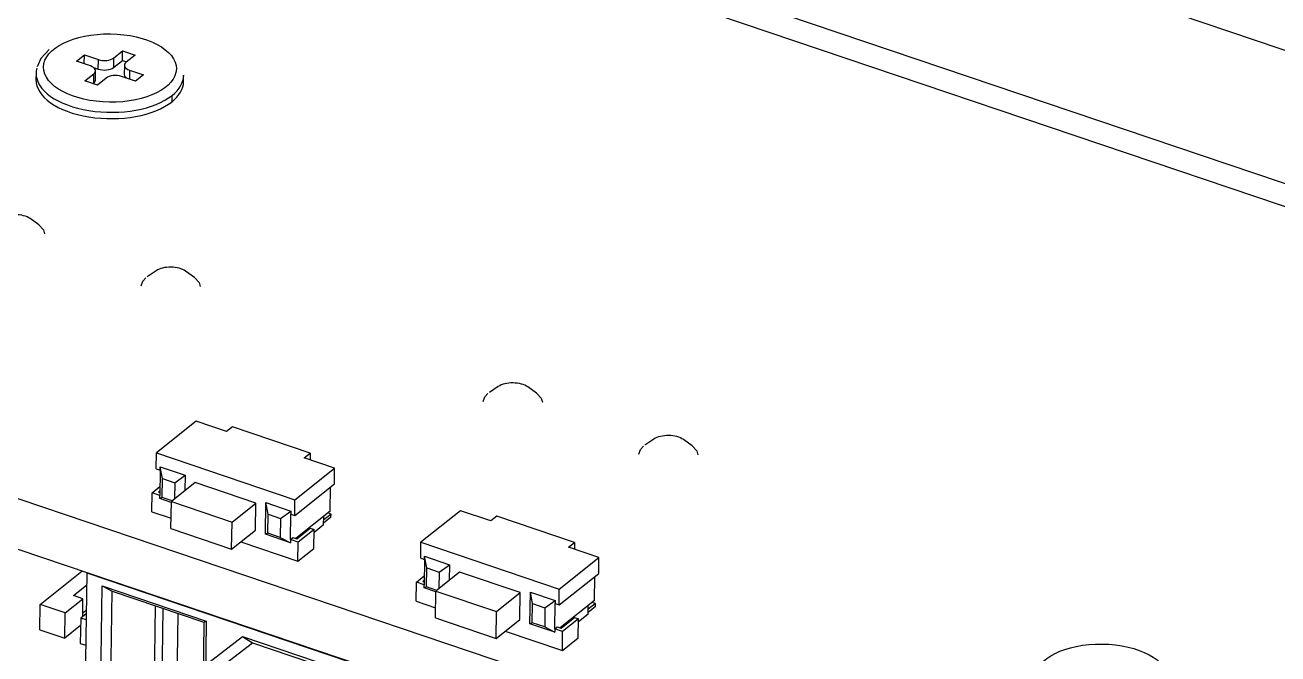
# Model space of a CAD drawing. Header units: millimetres. Extents: x 653 to 802, y 313 to 403.
# Drawn here: x 672.94 to 706.9, y 351.44 to 368.48 of the extents above; entities that cross this region are included whole.
import ezdxf

# ---------------------------------------------------------------- set-up
doc = ezdxf.new("R2010")
doc.units = ezdxf.units.MM

msp = doc.modelspace()

# ---------------------------------------------------------------- linework, layer by layer
for p, q in [((744.921, 355.008), (685.816, 374.993)), ((673.533, 374.911), (716.737, 360.303)), ((681.411, 372.87), (742.961, 352.059)), ((674.335, 367.505), (674.55, 367.677)), ((674.714, 367.377), (674.335, 367.505)), ((674.546, 367.434), (674.55, 367.677)), ((674.55, 367.677), (674.929, 367.548)), ((674.925, 367.291), (674.929, 367.548)), ((675.343, 367.591), (675.34, 367.334)), ((675.34, 367.334), (675.582, 367.527)), ((675.343, 367.591), (675.585, 367.784)), ((675.582, 367.527), (675.585, 367.784)), ((675.582, 367.527), (675.695, 367.489)), ((675.585, 367.784), (675.922, 367.67)), ((675.922, 367.67), (675.68, 367.477)), ((673.241, 367.176), (673.238, 367.005)), ((674.564, 366.97), (674.806, 367.163)), ((674.8, 367.334), (674.925, 367.291)), ((674.802, 366.906), (674.806, 367.163)), ((674.849, 366.987), (674.853, 367.244)), ((675.633, 367.396), (675.63, 367.139)), ((675.772, 367.263), (675.769, 367.02)), ((675.772, 367.263), (676.152, 367.135)), ((676.152, 367.135), (675.937, 366.964)), ((677.238, 366.95), (677.24, 367.121)), ((674.901, 366.856), (674.564, 366.97)), ((674.788, 366.894), (674.802, 366.906)), ((675.143, 367.049), (674.901, 366.856)), ((675.937, 366.964), (675.557, 367.092)), ((676.925, 366.407), (676.927, 366.578)), ((673.316, 363.073), (673.078, 363.241)), ((676.494, 361.826), (676.252, 361.665)), ((677.532, 361.647), (677.294, 361.815)), ((730.951, 335.973), (660.547, 359.778)), ((685.769, 358.69), (685.527, 358.529)), ((686.807, 358.512), (686.569, 358.679)), ((730.932, 334.601), (660.529, 358.406)), ((677.579, 357.749), (676.504, 356.892)), ((678.401, 357.471), (677.579, 357.749)), ((678.562, 357.599), (678.401, 357.471)), ((680.67, 356.887), (678.562, 357.599)), ((689.985, 357.265), (689.743, 357.104)), ((691.023, 357.086), (690.785, 357.254)), ((676.498, 356.463), (676.504, 356.892)), ((676.504, 356.892), (680.256, 355.623)), ((680.509, 356.758), (680.67, 356.887)), ((681.331, 356.48), (680.509, 356.758)), ((680.67, 356.887), (680.668, 356.705)), ((676.498, 356.463), (676.603, 356.428)), ((676.603, 356.428), (676.594, 355.742)), ((676.603, 356.428), (676.604, 356.513)), ((676.663, 356.199), (676.604, 356.513)), ((676.604, 356.513), (677.279, 356.285)), ((677.001, 356.085), (677.279, 356.285)), ((677.279, 356.285), (677.273, 355.864)), ((680.256, 355.623), (681.331, 356.48)), ((681.325, 356.052), (681.331, 356.48)), ((676.383, 355.813), (676.597, 355.984)), ((676.656, 355.685), (676.663, 356.199)), ((676.663, 356.199), (677.001, 356.085)), ((677.552, 356.086), (676.907, 355.572)), ((677.001, 356.085), (676.994, 355.642)), ((679.196, 355.53), (677.552, 356.086)), ((680.25, 355.195), (681.325, 356.052)), ((681.209, 355.315), (681.218, 355.966)), ((676.376, 355.299), (676.383, 355.813)), ((676.594, 355.742), (676.383, 355.813)), ((676.596, 355.863), (676.556, 355.831)), ((676.556, 355.831), (676.595, 355.818)), ((676.593, 355.656), (676.594, 355.742)), ((676.656, 355.685), (676.593, 355.656)), ((676.906, 355.55), (676.593, 355.656)), ((676.932, 355.592), (676.656, 355.685)), ((676.896, 354.843), (676.907, 355.572)), ((676.907, 355.572), (678.551, 355.016)), ((680.25, 355.195), (680.256, 355.623)), ((676.376, 355.299), (676.9, 355.121)), ((678.551, 355.016), (679.196, 355.53)), ((679.186, 354.801), (679.196, 355.53)), ((679.459, 354.687), (679.471, 355.544)), ((679.53, 355.23), (679.471, 355.544)), ((679.471, 355.544), (680.146, 355.316)), ((679.523, 354.716), (679.53, 355.23)), ((679.53, 355.23), (679.867, 355.116)), ((679.867, 355.116), (680.146, 355.316)), ((680.135, 354.544), (680.145, 355.23)), ((680.146, 355.316), (680.145, 355.23)), ((680.145, 355.23), (680.25, 355.195)), ((681.209, 355.315), (680.277, 354.573)), ((681.235, 355.236), (681.036, 355.078)), ((681.235, 355.236), (681.147, 355.266)), ((681.234, 355.151), (681.235, 355.236)), ((684.746, 355.326), (683.671, 354.469)), ((685.568, 355.048), (684.746, 355.326)), ((678.541, 354.287), (678.551, 355.016)), ((679.867, 355.116), (679.86, 354.601)), ((681.035, 354.944), (680.775, 354.737)), ((681.035, 354.944), (681.038, 355.179)), ((681.234, 355.151), (681.035, 354.992)), ((685.729, 355.176), (685.568, 355.048)), ((687.837, 354.463), (685.729, 355.176)), ((676.896, 354.843), (678.541, 354.287)), ((678.541, 354.287), (679.186, 354.801)), ((679.523, 354.716), (679.459, 354.687)), ((680.134, 354.459), (679.459, 354.687)), ((679.86, 354.601), (679.523, 354.716)), ((679.86, 354.601), (680.134, 354.459)), ((680.135, 354.544), (680.134, 354.459)), ((680.135, 354.544), (680.202, 354.598)), ((680.346, 354.473), (680.135, 354.544)), ((680.202, 354.598), (680.308, 354.562)), ((680.308, 354.562), (680.671, 354.851)), ((680.776, 354.816), (680.346, 354.473)), ((680.671, 354.851), (680.776, 354.816)), ((680.769, 354.301), (680.776, 354.816)), ((678.787, 354.483), (680.339, 353.959)), ((680.339, 353.959), (680.346, 354.473)), ((680.339, 353.959), (680.769, 354.301)), ((683.665, 354.04), (683.671, 354.469)), ((683.671, 354.469), (687.423, 353.2)), ((687.676, 354.335), (687.837, 354.463)), ((688.498, 354.057), (687.676, 354.335)), ((687.837, 354.463), (687.834, 354.281)), ((683.665, 354.04), (683.77, 354.005)), ((683.77, 354.005), (683.761, 353.319)), ((683.77, 354.005), (683.771, 354.09)), ((683.83, 353.776), (683.771, 354.09)), ((683.771, 354.09), (684.446, 353.862)), ((687.423, 353.2), (688.498, 354.057)), ((688.492, 353.628), (688.498, 354.057)), ((673.353, 352.785), (674.485, 353.687)), ((674.612, 353.644), (674.55, 349.185)), ((674.612, 353.644), (686.332, 349.681)), ((683.55, 353.39), (683.764, 353.56)), ((683.823, 353.262), (683.83, 353.776)), ((683.83, 353.776), (684.167, 353.662)), ((684.718, 353.662), (684.073, 353.148)), ((684.167, 353.662), (684.161, 353.218)), ((684.167, 353.662), (684.446, 353.862)), ((684.446, 353.862), (684.44, 353.441)), ((686.363, 353.106), (684.718, 353.662)), ((687.417, 352.772), (688.492, 353.628)), ((688.376, 352.892), (688.385, 353.543)), ((674.258, 353.028), (674.607, 353.306)), ((674.975, 349.257), (675.03, 353.287)), ((675.03, 353.287), (675.304, 353.144)), ((675.03, 353.287), (677.855, 352.332)), ((683.543, 352.875), (683.55, 353.39)), ((683.761, 353.319), (683.55, 353.39)), ((683.762, 353.44), (683.723, 353.408)), ((683.723, 353.408), (683.762, 353.394)), ((683.76, 353.233), (683.761, 353.319)), ((683.823, 353.262), (683.76, 353.233)), ((684.073, 353.127), (683.76, 353.233)), ((684.099, 353.168), (683.823, 353.262)), ((687.417, 352.772), (687.423, 353.2)), ((674.027, 352.557), (674.511, 352.942)), ((674.511, 352.942), (674.258, 353.028)), ((674.504, 352.458), (674.511, 352.942)), ((675.253, 349.457), (675.304, 353.144)), ((675.304, 353.144), (677.791, 352.303)), ((683.543, 352.875), (684.067, 352.698)), ((684.063, 352.419), (684.073, 353.148)), ((684.073, 353.148), (685.718, 352.592)), ((685.718, 352.592), (686.363, 353.106)), ((686.353, 352.378), (686.363, 353.106)), ((686.626, 352.264), (686.638, 353.121)), ((686.697, 352.807), (686.638, 353.121)), ((686.638, 353.121), (687.313, 352.893)), ((687.034, 352.693), (687.313, 352.893)), ((687.313, 352.893), (687.311, 352.807)), ((688.376, 352.892), (687.444, 352.15)), ((673.343, 352.099), (673.353, 352.785)), ((674.027, 352.557), (673.353, 352.785)), ((674.018, 351.871), (674.027, 352.557)), ((674.596, 352.532), (674.449, 352.414)), ((674.598, 352.62), (674.505, 352.546)), ((676.468, 352.751), (676.436, 350.4)), ((676.679, 352.679), (676.647, 350.328)), ((677.061, 350.371), (677.091, 352.54)), ((685.708, 351.864), (685.718, 352.592)), ((686.69, 352.292), (686.697, 352.807)), ((686.697, 352.807), (687.034, 352.693)), ((687.034, 352.693), (687.027, 352.178)), ((687.302, 352.121), (687.311, 352.807)), ((687.311, 352.807), (687.417, 352.772)), ((688.201, 352.521), (687.942, 352.314)), ((688.201, 352.521), (688.205, 352.756)), ((688.401, 352.728), (688.202, 352.569)), ((688.402, 352.813), (688.203, 352.655)), ((688.402, 352.813), (688.314, 352.843)), ((688.401, 352.728), (688.402, 352.813)), ((674.446, 352.212), (674.018, 351.871)), ((674.449, 352.414), (674.439, 351.728)), ((674.594, 352.365), (674.449, 352.414)), ((677.791, 352.303), (677.741, 348.616)), ((677.791, 352.303), (677.855, 352.332)), ((677.855, 352.332), (677.799, 348.302)), ((684.063, 352.419), (685.708, 351.864)), ((685.708, 351.864), (686.353, 352.378)), ((686.69, 352.292), (686.626, 352.264)), ((687.301, 352.035), (686.626, 352.264)), ((687.027, 352.178), (686.69, 352.292)), ((687.027, 352.178), (687.301, 352.035)), ((687.302, 352.121), (687.369, 352.175)), ((687.369, 352.175), (687.475, 352.139)), ((687.475, 352.139), (687.837, 352.428)), ((687.943, 352.393), (687.513, 352.05)), ((687.837, 352.428), (687.943, 352.393)), ((687.936, 351.878), (687.943, 352.393)), ((673.343, 352.099), (674.018, 351.871)), ((677.924, 351.211), (678.838, 351.914)), ((678.838, 351.914), (679.107, 351.747)), ((678.838, 351.914), (681.817, 350.906)), ((685.954, 352.06), (687.506, 351.535)), ((687.302, 352.121), (687.301, 352.035)), ((687.513, 352.05), (687.302, 352.121)), ((687.506, 351.535), (687.513, 352.05)), ((687.506, 351.535), (687.936, 351.878)), ((674.439, 351.728), (674.585, 351.679)), ((678.251, 351.089), (679.107, 351.747)), ((679.107, 351.747), (681.721, 350.863))]:
    msp.add_line(p, q)
for points in [[(673.598, 367.818), (673.372, 367.576), (673.27, 367.353)], [(673.317, 363.073), (673.443, 362.939), (673.473, 362.824)], [(676.089, 361.421), (676.13, 361.547), (676.214, 361.637)], [(677.532, 361.647), (677.658, 361.513), (677.688, 361.398)], [(685.363, 358.285), (685.404, 358.411), (685.489, 358.501)], [(686.807, 358.511), (686.933, 358.378), (686.963, 358.262)], [(689.579, 356.859), (689.62, 356.986), (689.705, 357.076)], [(691.023, 357.086), (691.149, 356.952), (691.179, 356.837)]]:
    msp.add_lwpolyline(points)
for centre in [(675.243, 367.32), (702.125, 350.787)]:
    msp.add_ellipse(centre, major_axis=(-1.8, 0.025), ratio=0.514436)
for centre, major_axis, start_param, end_param in [((675.09, 367.677), (-0.3, 0.004), 1.010309, 2.581106), ((675.933, 367.392), (-0.3, 0.004), 5.722698, 7.293495), ((675.241, 367.149), (2, -0.027), 3.141635, 5.722698), ((675.241, 367.149), (2, -0.027), 3.004681, 3.141635), ((674.553, 367.248), (-0.3, 0.004), 2.581106, 4.151902), ((675.087, 367.42), (0.3, -0.004), 4.151902, 5.722698), ((675.396, 366.963), (-0.3, 0.004), 4.151902, 5.722698), ((675.93, 367.135), (0.3, -0.004), 3.14161, 3.752895), ((675.241, 367.149), (2, -0.027), 5.722698, 6.283227), ((675.238, 366.977), (-2, 0.027), 0.000042, 2.581106), ((674.549, 366.991), (0.3, -0.004), 5.722698, 6.283203), ((675.238, 366.977), (-2, 0.027), 2.581106, 3.141635), ((672.676, 363.092), (0.5, -0.007), 0.64343, 2.498197), ((676.892, 361.667), (0.5, -0.007), 0.64343, 2.498197), ((686.167, 358.531), (0.5, -0.007), 0.64343, 2.498197), ((690.383, 357.105), (0.5, -0.007), 0.64343, 2.498197)]:
    msp.add_ellipse(centre, major_axis=major_axis, ratio=0.514436, start_param=start_param, end_param=end_param)

doc.saveas('drawing.dxf')
